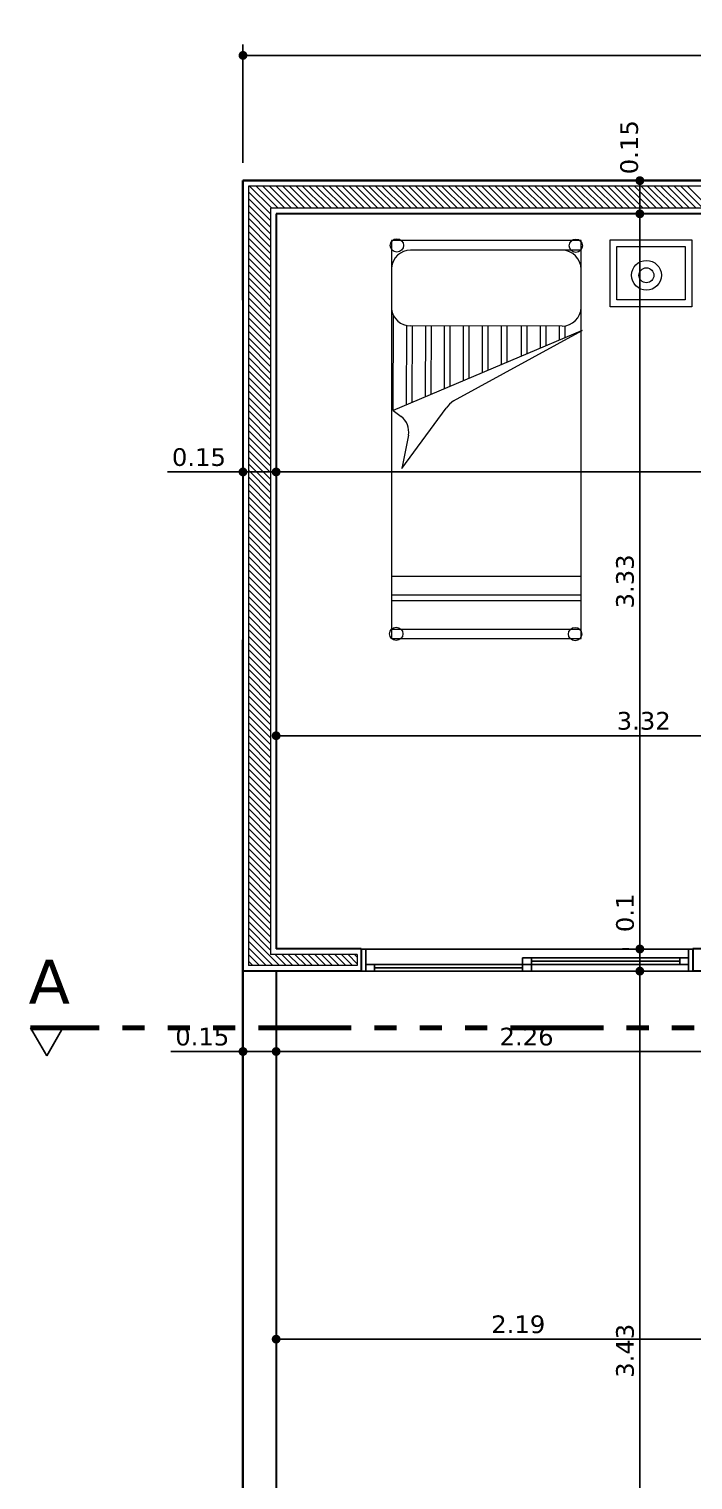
# Model space of a CAD drawing. Header units: millimetres. Extents: x -106 to 2534, y 21 to 2786.
# Drawn here: x 1259.31 to 1262.32, y 1397.67 to 1404.23 of the extents above; entities that cross this region are included whole.
import ezdxf

# ---------------------------------------------------------------- set-up
doc = ezdxf.new("R2010")
doc.units = ezdxf.units.MM
doc.linetypes.add('ACAD_ISO03W100', pattern=[30, 12, -18])
doc.linetypes.add('ACAD_ISO14W100', pattern=[24, 12, -3, 0, -3, 0, -3, 0, -3])
for name, color, linetype, lineweight in [('achurado', 142, 'Continuous', 9), ('asceso ban', 64, 'Continuous', 20), ('cotas 02', 132, 'Continuous', 13), ('L. corte', 106, 'ACAD_ISO14W100', 80), ('marco', 54, 'Continuous', 25), ('MOBILIARIO', 132, 'Continuous', 20), ('muros', 20, 'Continuous', 30), ('punteada', 210, 'ACAD_ISO03W100', 13), ('textos', 116, 'Continuous', 40)]:
    doc.layers.add(name, color=color, linetype=linetype, lineweight=lineweight)
doc.styles.get("Standard").update_dxf_attribs({"font": 'verdana.ttf'})
doc.dimstyles.new('cota 1.50', dxfattribs={"dimtxt": 0.08, "dimasz": 0.04, "dimexe": 0.05, "dimexo": 0.08, "dimgap": 0.025, "dimtad": 1, "dimdsep": 46, "dimtxsty": 'Standard', "dimblk": 'DOT', "dimcen": 2.5, "dimadec": 0, "dimazin": 0, "dimtm": 1e-09, "dimtfac": 1, "dimtmove": 0, "dimatfit": 3, "dimfxl": 1, "dimarcsym": 0})

# ---------------------------------------------------------------- blocks, each defined once
blk = doc.blocks.new('*U138')
at = {"layer": 'marco'}
for p, q in [((881.8686, 521.1427), (881.8686, 519.6427)), ((881.8686, 521.1227), (881.9686, 521.1227)), ((881.9086, 521.1227), (881.9086, 520.3718)), ((881.9086, 521.0827), (881.9386, 521.0827)), ((881.9236, 521.0827), (881.9236, 520.4118)), ((881.9386, 521.1227), (881.9386, 519.6627)), ((881.9686, 521.1427), (881.9686, 519.6427)), ((881.9086, 520.4118), (881.9386, 520.4118)), ((881.9086, 520.3718), (881.9086, 520.4118)), ((881.9386, 520.3718), (881.9086, 520.3718)), ((881.9386, 520.4118), (881.9386, 520.3718)), ((881.9386, 520.4118), (881.9686, 520.4118)), ((881.9386, 520.3718), (881.9386, 520.4118)), ((881.9686, 520.3718), (881.9386, 520.3718)), ((881.9536, 520.3718), (881.9536, 519.7027)), ((881.9686, 520.4118), (881.9686, 520.3718)), ((881.9386, 519.7027), (881.9686, 519.7027)), ((881.8686, 519.6627), (881.9686, 519.6627))]:
    blk.add_line(p, q, dxfattribs=at)
blk = doc.blocks.new('cama3')
for p, q in [((1234.2454, 1376.414), (1234.2454, 1375.5568)), ((1236.0454, 1376.414), (1234.2454, 1376.414)), ((1234.2885, 1376.4139), (1234.2884, 1376.3282)), ((1234.6513, 1376.4183), (1235.0141, 1375.5647)), ((1234.9696, 1375.8364), (1234.6513, 1376.4183)), ((1235.7625, 1375.5568), (1235.7625, 1376.414)), ((1235.8482, 1375.5568), (1235.8482, 1376.414)), ((1235.8739, 1375.5568), (1235.8739, 1376.414)), ((1236.0025, 1375.5568), (1236.0025, 1376.414)), ((1236.0454, 1375.5568), (1236.0454, 1376.414)), ((1234.6838, 1376.3418), (1234.6313, 1376.3419)), ((1234.2884, 1376.3282), (1234.2884, 1375.6425)), ((1234.6324, 1376.3276), (1234.6312, 1375.6419)), ((1234.6948, 1376.316), (1234.6324, 1376.3161)), ((1234.7203, 1376.256), (1234.6323, 1376.2561)), ((1234.7312, 1376.2303), (1234.6323, 1376.2304)), ((1234.7677, 1376.1445), (1234.6321, 1376.1447)), ((1234.7567, 1376.1702), (1234.6322, 1376.1704)), ((1234.7954, 1376.0794), (1234.632, 1376.0796)), ((1234.8063, 1376.0536), (1234.632, 1376.0539)), ((1234.8302, 1375.9936), (1234.6318, 1375.9939)), ((1234.8427, 1375.9678), (1234.6318, 1375.9682)), ((1234.8683, 1375.9078), (1234.6317, 1375.9082)), ((1234.8792, 1375.8821), (1234.6317, 1375.8825)), ((1234.9047, 1375.822), (1234.6315, 1375.8225)), ((1234.9157, 1375.7963), (1234.6315, 1375.7968)), ((1235.2759, 1375.6034), (1235.0028, 1375.8042)), ((1234.9412, 1375.7362), (1234.6314, 1375.7368)), ((1234.9521, 1375.7105), (1234.6314, 1375.7111)), ((1234.9886, 1375.6247), (1234.6296, 1375.6254)), ((1234.9776, 1375.6505), (1234.6313, 1375.6511)), ((1235.1257, 1375.6327), (1235.2759, 1375.6034)), ((1234.2454, 1375.5568), (1236.0454, 1375.5568)), ((1235.0141, 1375.5647), (1234.584, 1375.5654)), ((1235.0141, 1375.5647), (1235.0409, 1375.6002))]:
    blk.add_line(p, q)
for centre in [(1234.2686, 1376.3898), (1236.025, 1376.3867), (1234.2672, 1375.5809), (1236.0239, 1375.5779)]:
    blk.add_circle(centre, 0.03)
for centre, radius, start, end in [((1234.3765, 1376.3258), 0.0882, 90.71291, 178.44877), ((1234.5458, 1376.3274), 0.0866, 0.14591, 89.30883), ((1235.1043, 1375.9423), 0.1714, 218.15966, 233.67577), ((1234.3741, 1375.6423), 0.0857, 179.90056, 265.86358), ((1234.5455, 1375.642), 0.0857, 276.31927, 359.90056), ((1235.1093, 1375.5486), 0.0857, 78.96231, 142.98993)]:
    blk.add_arc(centre, radius, start, end)
blk = doc.blocks.new('camas')
at = {"layer": 'MOBILIARIO'}
for points in [[(1321.8962, 1316.4971), (1322.1991, 1316.4971), (1322.1991, 1316.1269), (1321.8962, 1316.1269)], [(1321.927, 1316.4664), (1322.1684, 1316.4664), (1322.1684, 1316.1577), (1321.927, 1316.1577)]]:
    blk.add_lwpolyline(points, close=True, dxfattribs=at)
for radius in [0.0674, 0.0337]:
    blk.add_circle((1322.0569, 1316.2912), radius, dxfattribs=at)
for p in [(87.6546, -58.8801), (87.6546, -60.4181)]:
    blk.add_blockref('cama3', p, dxfattribs=at)
blk = doc.blocks.new('_Dot')
at = {"color": 0, "linetype": 'ByBlock', "lineweight": -2}
blk.add_line((-0.5, 0), (-1, 0), dxfattribs=at)
at = {"color": 0, "linetype": 'ByBlock', "const_width": 0.5}
blk.add_lwpolyline([(-0.25, 0, 1), (0.25, 0, 1)], format="xyb", close=True, dxfattribs=at)
blk = doc.blocks.new('*D235')
at = {"layer": 'cotas 02', "color": 0, "lineweight": -2, "transparency": 16777216}
for p, q in [((1260.2822, 1403.6258), (1260.2822, 1404.1623)), ((1274.5622, 1403.6258), (1274.5622, 1404.1623)), ((1274.5222, 1404.1123), (1260.3222, 1404.1123))]:
    blk.add_line(p, q, dxfattribs=at)
at = {"layer": 'Defpoints', "color": 0, "transparency": 16777216}
for p in [(1260.2822, 1404.1123), (1260.2822, 1403.5458), (1274.5622, 1403.5458)]:
    blk.add_point(p, dxfattribs=at)
at = {"layer": 'cotas 02', "color": 0, "lineweight": -2, "transparency": 16777216, "xscale": 0.03999999999999999, "yscale": 0.03999999999999999, "zscale": 0.03999999999999999, "rotation": 180}
blk.add_blockref('_Dot', (1260.2822, 1404.1123), dxfattribs=at)
at = {"layer": 'cotas 02', "color": 0, "lineweight": -2, "transparency": 16777216, "xscale": 0.03999999999999999, "yscale": 0.03999999999999999, "zscale": 0.03999999999999999}
blk.add_blockref('_Dot', (1274.5622, 1404.1123), dxfattribs=at)
at = {"layer": 'cotas 02', "color": 0, "transparency": 16777216, "insert": (1267.4222, 1404.1792), "char_height": 0.08, "attachment_point": 5}
blk.add_mtext('14.28', dxfattribs=at)
blk = doc.blocks.new('*D237')
at = {"layer": 'cotas 02', "color": 0, "lineweight": -2, "transparency": 16777216}
for p, q in [((1260.4322, 1402.3083), (1260.4322, 1402.2783)), ((1266.5119, 1402.3083), (1266.5119, 1402.2783)), ((1266.4719, 1402.2283), (1260.4722, 1402.2283))]:
    blk.add_line(p, q, dxfattribs=at)
at = {"layer": 'Defpoints', "color": 0, "transparency": 16777216}
for p in [(1260.4322, 1402.2283), (1260.4322, 1402.2283), (1266.5119, 1402.2283)]:
    blk.add_point(p, dxfattribs=at)
at = {"layer": 'cotas 02', "color": 0, "lineweight": -2, "transparency": 16777216, "xscale": 0.03999999999999999, "yscale": 0.03999999999999999, "zscale": 0.03999999999999999, "rotation": 180}
blk.add_blockref('_Dot', (1260.4322, 1402.2283), dxfattribs=at)
at = {"layer": 'cotas 02', "color": 0, "lineweight": -2, "transparency": 16777216, "xscale": 0.03999999999999999, "yscale": 0.03999999999999999, "zscale": 0.03999999999999999}
blk.add_blockref('_Dot', (1266.5119, 1402.2283), dxfattribs=at)
at = {"layer": 'cotas 02', "color": 0, "transparency": 16777216, "insert": (1263.4721, 1402.2951), "char_height": 0.08, "attachment_point": 5}
blk.add_mtext('6.08', dxfattribs=at)
blk = doc.blocks.new('*D238')
at = {"layer": 'cotas 02', "color": 0, "lineweight": -2, "transparency": 16777216}
for p, q in [((1260.2822, 1402.3083), (1260.2822, 1402.2783)), ((1260.4322, 1402.3083), (1260.4322, 1402.2783)), ((1259.9407, 1402.2283), (1260.2822, 1402.2283)), ((1260.3922, 1402.2283), (1260.3222, 1402.2283))]:
    blk.add_line(p, q, dxfattribs=at)
at = {"layer": 'Defpoints', "color": 0, "transparency": 16777216}
for p in [(1260.2822, 1402.2283), (1260.2822, 1402.2283), (1260.4322, 1402.2283)]:
    blk.add_point(p, dxfattribs=at)
at = {"layer": 'cotas 02', "color": 0, "lineweight": -2, "transparency": 16777216, "xscale": 0.03999999999999999, "yscale": 0.03999999999999999, "zscale": 0.03999999999999999, "rotation": 180}
blk.add_blockref('_Dot', (1260.2822, 1402.2283), dxfattribs=at)
at = {"layer": 'cotas 02', "color": 0, "lineweight": -2, "transparency": 16777216, "xscale": 0.03999999999999999, "yscale": 0.03999999999999999, "zscale": 0.03999999999999999}
blk.add_blockref('_Dot', (1260.4322, 1402.2283), dxfattribs=at)
at = {"layer": 'cotas 02', "color": 0, "transparency": 16777216, "insert": (1260.083, 1402.2949), "char_height": 0.08, "attachment_point": 5}
blk.add_mtext('0.15', dxfattribs=at)
blk = doc.blocks.new('*D267')
at = {"layer": 'cotas 02', "color": 0, "lineweight": -2, "transparency": 16777216}
for p, q in [((1260.4322, 1399.687), (1260.4322, 1399.657)), ((1262.6969, 1399.687), (1262.6969, 1399.657)), ((1262.6569, 1399.607), (1260.4722, 1399.607))]:
    blk.add_line(p, q, dxfattribs=at)
at = {"layer": 'Defpoints', "color": 0, "transparency": 16777216}
for p in [(1260.4322, 1399.607), (1260.4322, 1399.607), (1262.6969, 1399.607)]:
    blk.add_point(p, dxfattribs=at)
at = {"layer": 'cotas 02', "color": 0, "lineweight": -2, "transparency": 16777216, "xscale": 0.03999999999999999, "yscale": 0.03999999999999999, "zscale": 0.03999999999999999, "rotation": 180}
blk.add_blockref('_Dot', (1260.4322, 1399.607), dxfattribs=at)
at = {"layer": 'cotas 02', "color": 0, "lineweight": -2, "transparency": 16777216, "xscale": 0.03999999999999999, "yscale": 0.03999999999999999, "zscale": 0.03999999999999999}
blk.add_blockref('_Dot', (1262.6969, 1399.607), dxfattribs=at)
at = {"layer": 'cotas 02', "color": 0, "transparency": 16777216, "insert": (1261.5645, 1399.6737), "char_height": 0.08, "attachment_point": 5}
blk.add_mtext('2.26', dxfattribs=at)
blk = doc.blocks.new('*D268')
at = {"layer": 'cotas 02', "color": 0, "lineweight": -2, "transparency": 16777216}
for p, q in [((1260.2822, 1399.677), (1260.2822, 1399.657)), ((1260.4322, 1399.687), (1260.4322, 1399.657)), ((1259.9557, 1399.607), (1260.2822, 1399.607)), ((1260.3922, 1399.607), (1260.3222, 1399.607))]:
    blk.add_line(p, q, dxfattribs=at)
at = {"layer": 'Defpoints', "color": 0, "transparency": 16777216}
for p in [(1260.2822, 1399.607), (1260.2822, 1399.597), (1260.4322, 1399.607)]:
    blk.add_point(p, dxfattribs=at)
at = {"layer": 'cotas 02', "color": 0, "lineweight": -2, "transparency": 16777216, "xscale": 0.03999999999999999, "yscale": 0.03999999999999999, "zscale": 0.03999999999999999, "rotation": 180}
blk.add_blockref('_Dot', (1260.2822, 1399.607), dxfattribs=at)
at = {"layer": 'cotas 02', "color": 0, "lineweight": -2, "transparency": 16777216, "xscale": 0.03999999999999999, "yscale": 0.03999999999999999, "zscale": 0.03999999999999999}
blk.add_blockref('_Dot', (1260.4322, 1399.607), dxfattribs=at)
at = {"layer": 'cotas 02', "color": 0, "transparency": 16777216, "insert": (1260.0981, 1399.6737), "char_height": 0.08, "attachment_point": 5}
blk.add_mtext('0.15', dxfattribs=at)
blk = doc.blocks.new('*D274')
at = {"layer": 'cotas 02', "color": 0, "lineweight": -2, "transparency": 16777216}
for p, q in [((1260.4322, 1398.3858), (1260.4322, 1398.3558)), ((1262.6219, 1398.3858), (1262.6219, 1398.3558)), ((1262.5819, 1398.3058), (1260.4722, 1398.3058))]:
    blk.add_line(p, q, dxfattribs=at)
at = {"layer": 'Defpoints', "color": 0, "transparency": 16777216}
for p in [(1260.4322, 1398.3058), (1260.4322, 1398.3058), (1262.6219, 1398.3058)]:
    blk.add_point(p, dxfattribs=at)
at = {"layer": 'cotas 02', "color": 0, "lineweight": -2, "transparency": 16777216, "xscale": 0.03999999999999999, "yscale": 0.03999999999999999, "zscale": 0.03999999999999999, "rotation": 180}
blk.add_blockref('_Dot', (1260.4322, 1398.3058), dxfattribs=at)
at = {"layer": 'cotas 02', "color": 0, "lineweight": -2, "transparency": 16777216, "xscale": 0.03999999999999999, "yscale": 0.03999999999999999, "zscale": 0.03999999999999999}
blk.add_blockref('_Dot', (1262.6219, 1398.3058), dxfattribs=at)
at = {"layer": 'cotas 02', "color": 0, "transparency": 16777216, "insert": (1261.527, 1398.3724), "char_height": 0.08, "attachment_point": 5}
blk.add_mtext('2.19', dxfattribs=at)
blk = doc.blocks.new('*D275')
at = {"layer": 'cotas 02', "color": 0, "lineweight": -2, "transparency": 16777216}
for p, q in [((1262.0494, 1399.9706), (1262.0268, 1399.9706)), ((1262.0768, 1396.5758), (1262.0768, 1399.9306)), ((1262.0494, 1396.5358), (1262.0268, 1396.5358))]:
    blk.add_line(p, q, dxfattribs=at)
at = {"layer": 'Defpoints', "color": 0, "transparency": 16777216}
for p in [(1262.0768, 1399.9706), (1262.1294, 1399.9706), (1262.1294, 1396.5358)]:
    blk.add_point(p, dxfattribs=at)
at = {"layer": 'cotas 02', "color": 0, "lineweight": -2, "transparency": 16777216, "xscale": 0.03999999999999999, "yscale": 0.03999999999999999, "zscale": 0.03999999999999999}
for p, rotation in [((1262.0768, 1399.9706), 90), ((1262.0768, 1396.5358), 270)]:
    blk.add_blockref('_Dot', p, dxfattribs=dict(at, rotation=rotation))
at = {"layer": 'cotas 02', "color": 0, "transparency": 16777216, "insert": (1262.0102, 1398.2532), "char_height": 0.08, "attachment_point": 5, "rotation": 90}
blk.add_mtext('3.43', dxfattribs=at)
blk = doc.blocks.new('*D276')
at = {"layer": 'cotas 02', "color": 0, "lineweight": -2, "transparency": 16777216}
for p, q in [((1262.0768, 1400.1106), (1262.0768, 1400.1506)), ((1261.9983, 1400.0706), (1262.0268, 1400.0706)), ((1262.0768, 1399.9706), (1262.0768, 1400.0706)), ((1262.0494, 1399.9706), (1262.0268, 1399.9706)), ((1262.0768, 1399.9306), (1262.0768, 1399.8906))]:
    blk.add_line(p, q, dxfattribs=at)
at = {"layer": 'Defpoints', "color": 0, "transparency": 16777216}
for p in [(1262.0768, 1400.0706), (1262.0783, 1400.0706), (1262.1294, 1399.9706)]:
    blk.add_point(p, dxfattribs=at)
at = {"layer": 'cotas 02', "color": 0, "lineweight": -2, "transparency": 16777216, "xscale": 0.03999999999999999, "yscale": 0.03999999999999999, "zscale": 0.03999999999999999}
for p, rotation in [((1262.0768, 1400.0706), 270), ((1262.0768, 1399.9706), 90)]:
    blk.add_blockref('_Dot', p, dxfattribs=dict(at, rotation=rotation))
at = {"layer": 'cotas 02', "color": 0, "transparency": 16777216, "insert": (1262.0102, 1400.234), "char_height": 0.08, "attachment_point": 5, "rotation": 90}
blk.add_mtext('0.1', dxfattribs=at)
blk = doc.blocks.new('*D277')
at = {"layer": 'cotas 02', "color": 0, "lineweight": -2, "transparency": 16777216}
for p, q in [((1262.1547, 1403.3958), (1262.1268, 1403.3958)), ((1262.0768, 1400.1106), (1262.0768, 1403.3558)), ((1261.9983, 1400.0706), (1262.0268, 1400.0706))]:
    blk.add_line(p, q, dxfattribs=at)
at = {"layer": 'Defpoints', "color": 0, "transparency": 16777216}
for p in [(1262.0747, 1403.3958), (1262.0768, 1403.3958), (1262.0783, 1400.0706)]:
    blk.add_point(p, dxfattribs=at)
at = {"layer": 'cotas 02', "color": 0, "lineweight": -2, "transparency": 16777216, "xscale": 0.03999999999999999, "yscale": 0.03999999999999999, "zscale": 0.03999999999999999}
for p, rotation in [((1262.0768, 1403.3958), 90), ((1262.0768, 1400.0706), 270)]:
    blk.add_blockref('_Dot', p, dxfattribs=dict(at, rotation=rotation))
at = {"layer": 'cotas 02', "color": 0, "transparency": 16777216, "insert": (1262.0102, 1401.7332), "char_height": 0.08, "attachment_point": 5, "rotation": 90}
blk.add_mtext('3.33', dxfattribs=at)
blk = doc.blocks.new('*D278')
at = {"layer": 'cotas 02', "color": 0, "lineweight": -2, "transparency": 16777216}
for p, q in [((1262.0049, 1403.5458), (1262.0268, 1403.5458)), ((1262.0768, 1403.4358), (1262.0768, 1403.5058)), ((1262.1547, 1403.3958), (1262.1268, 1403.3958))]:
    blk.add_line(p, q, dxfattribs=at)
at = {"layer": 'Defpoints', "color": 0, "transparency": 16777216}
for p in [(1262.0768, 1403.5458), (1262.0849, 1403.5458), (1262.0747, 1403.3958)]:
    blk.add_point(p, dxfattribs=at)
at = {"layer": 'cotas 02', "color": 0, "lineweight": -2, "transparency": 16777216, "xscale": 0.03999999999999999, "yscale": 0.03999999999999999, "zscale": 0.03999999999999999}
for p, rotation in [((1262.0768, 1403.5458), 90), ((1262.0768, 1403.3958), 270)]:
    blk.add_blockref('_Dot', p, dxfattribs=dict(at, rotation=rotation))
at = {"layer": 'cotas 02', "color": 0, "transparency": 16777216, "insert": (1262.0289, 1403.6969), "char_height": 0.08, "attachment_point": 5, "rotation": 90}
blk.add_mtext('0.15', dxfattribs=at)
blk = doc.blocks.new('*D286')
at = {"layer": 'cotas 02', "color": 0, "lineweight": -2, "transparency": 16777216}
for p, q in [((1260.4322, 1400.1506), (1260.4322, 1401.0852)), ((1263.7563, 1400.1506), (1263.7563, 1401.0852)), ((1260.4722, 1401.0352), (1263.7163, 1401.0352))]:
    blk.add_line(p, q, dxfattribs=at)
at = {"layer": 'Defpoints', "color": 0, "transparency": 16777216}
for p in [(1263.7563, 1401.0352), (1260.4322, 1400.0706), (1263.7563, 1400.0706)]:
    blk.add_point(p, dxfattribs=at)
at = {"layer": 'cotas 02', "color": 0, "lineweight": -2, "transparency": 16777216, "xscale": 0.03999999999999999, "yscale": 0.03999999999999999, "zscale": 0.03999999999999999, "rotation": 180}
blk.add_blockref('_Dot', (1260.4322, 1401.0352), dxfattribs=at)
at = {"layer": 'cotas 02', "color": 0, "lineweight": -2, "transparency": 16777216, "xscale": 0.03999999999999999, "yscale": 0.03999999999999999, "zscale": 0.03999999999999999}
blk.add_blockref('_Dot', (1263.7563, 1401.0352), dxfattribs=at)
at = {"layer": 'cotas 02', "color": 0, "transparency": 16777216, "insert": (1262.0942, 1401.1019), "char_height": 0.08, "attachment_point": 5}
blk.add_mtext('3.32', dxfattribs=at)

msp = doc.modelspace()

# ---------------------------------------------------------------- hatches: boundary and pattern name
at = {"layer": 'achurado'}
h = msp.add_hatch(dxfattribs=at)
h.set_pattern_fill('JIS_WOOD', color=256, scale=0.03, angle=-90, style=0)
h.set_pattern_definition([(315, (-110.421163, 2645.373939), (0.01499999997, 0.01499999997), [])])
h.paths.add_polyline_path([(1260.4072, 1401.4444), (1260.4072, 1403.0306), (1260.3072, 1403.0306), (1260.3072, 1401.4444)])

# ---------------------------------------------------------------- linework, layer by layer
msp.add_lwpolyline([(1259.3948, 1399.5867), (1259.3216, 1399.7136), (1259.4681, 1399.7136)], close=True)
for p, q in [((1260.3072, 1403.5208), (1260.3072, 1399.9956)), ((1274.543, 1403.5208), (1260.3072, 1403.5208)), ((1260.312, 1403.5208), (1260.412, 1403.4208)), ((1260.342, 1403.5208), (1260.442, 1403.4208)), ((1260.372, 1403.5208), (1260.472, 1403.4208)), ((1260.402, 1403.5208), (1260.502, 1403.4208)), ((1260.432, 1403.5208), (1260.532, 1403.4208)), ((1260.462, 1403.5208), (1260.562, 1403.4208)), ((1260.492, 1403.5208), (1260.592, 1403.4208)), ((1260.522, 1403.5208), (1260.622, 1403.4208)), ((1260.552, 1403.5208), (1260.652, 1403.4208)), ((1260.582, 1403.5208), (1260.682, 1403.4208)), ((1260.612, 1403.5208), (1260.712, 1403.4208)), ((1260.642, 1403.5208), (1260.742, 1403.4208)), ((1260.672, 1403.5208), (1260.772, 1403.4208)), ((1260.702, 1403.5208), (1260.802, 1403.4208)), ((1260.732, 1403.5208), (1260.832, 1403.4208)), ((1260.762, 1403.5208), (1260.862, 1403.4208)), ((1260.792, 1403.5208), (1260.892, 1403.4208)), ((1260.822, 1403.5208), (1260.922, 1403.4208)), ((1260.852, 1403.5208), (1260.952, 1403.4208)), ((1260.882, 1403.5208), (1260.982, 1403.4208)), ((1260.912, 1403.5208), (1261.012, 1403.4208)), ((1260.942, 1403.5208), (1261.042, 1403.4208)), ((1260.972, 1403.5208), (1261.072, 1403.4208)), ((1261.002, 1403.5208), (1261.102, 1403.4208)), ((1261.032, 1403.5208), (1261.132, 1403.4208)), ((1261.062, 1403.5208), (1261.162, 1403.4208)), ((1261.092, 1403.5208), (1261.192, 1403.4208)), ((1261.122, 1403.5208), (1261.222, 1403.4208)), ((1261.152, 1403.5208), (1261.252, 1403.4208)), ((1261.182, 1403.5208), (1261.282, 1403.4208)), ((1261.212, 1403.5208), (1261.312, 1403.4208)), ((1261.242, 1403.5208), (1261.342, 1403.4208)), ((1261.272, 1403.5208), (1261.372, 1403.4208)), ((1261.302, 1403.5208), (1261.402, 1403.4208)), ((1261.332, 1403.5208), (1261.432, 1403.4208)), ((1261.362, 1403.5208), (1261.462, 1403.4208)), ((1261.392, 1403.5208), (1261.492, 1403.4208)), ((1261.422, 1403.5208), (1261.522, 1403.4208)), ((1261.452, 1403.5208), (1261.552, 1403.4208)), ((1261.482, 1403.5208), (1261.582, 1403.4208)), ((1261.512, 1403.5208), (1261.612, 1403.4208)), ((1261.542, 1403.5208), (1261.642, 1403.4208)), ((1261.572, 1403.5208), (1261.672, 1403.4208)), ((1261.602, 1403.5208), (1261.702, 1403.4208)), ((1261.632, 1403.5208), (1261.732, 1403.4208)), ((1261.662, 1403.5208), (1261.762, 1403.4208)), ((1261.692, 1403.5208), (1261.792, 1403.4208)), ((1261.722, 1403.5208), (1261.822, 1403.4208)), ((1261.752, 1403.5208), (1261.852, 1403.4208)), ((1261.782, 1403.5208), (1261.882, 1403.4208)), ((1261.812, 1403.5208), (1261.912, 1403.4208)), ((1261.842, 1403.5208), (1261.942, 1403.4208)), ((1261.872, 1403.5208), (1261.972, 1403.4208)), ((1261.902, 1403.5208), (1262.002, 1403.4208)), ((1261.932, 1403.5208), (1262.032, 1403.4208)), ((1261.962, 1403.5208), (1262.062, 1403.4208)), ((1261.992, 1403.5208), (1262.092, 1403.4208)), ((1262.022, 1403.5208), (1262.122, 1403.4208)), ((1262.052, 1403.5208), (1262.152, 1403.4208)), ((1262.082, 1403.5208), (1262.182, 1403.4208)), ((1262.112, 1403.5208), (1262.212, 1403.4208)), ((1262.142, 1403.5208), (1262.242, 1403.4208)), ((1262.172, 1403.5208), (1262.272, 1403.4208)), ((1262.202, 1403.5208), (1262.302, 1403.4208)), ((1262.232, 1403.5208), (1262.332, 1403.4208)), ((1262.262, 1403.5208), (1262.362, 1403.4208)), ((1262.292, 1403.5208), (1262.392, 1403.4208)), ((1260.3072, 1403.4956), (1260.4072, 1403.3956)), ((1260.3072, 1403.4656), (1260.4072, 1403.3656)), ((1260.3072, 1403.4356), (1260.4072, 1403.3356)), ((1260.3072, 1403.4056), (1260.4072, 1403.3056)), ((1260.3072, 1403.3756), (1260.4072, 1403.2756)), ((1267.1369, 1403.4208), (1260.4072, 1403.4208)), ((1260.4072, 1403.4208), (1260.4072, 1400.0456)), ((1260.3072, 1403.3456), (1260.4072, 1403.2456)), ((1260.3072, 1403.3156), (1260.4072, 1403.2156)), ((1260.3072, 1403.2856), (1260.4072, 1403.1856)), ((1260.3072, 1403.2556), (1260.4072, 1403.1556)), ((1260.3072, 1403.2256), (1260.4072, 1403.1256)), ((1260.3072, 1403.1956), (1260.4072, 1403.0956)), ((1260.3072, 1403.1656), (1260.4072, 1403.0656)), ((1260.3072, 1403.1356), (1260.4072, 1403.0356)), ((1260.3072, 1403.1056), (1260.3822, 1403.0306)), ((1260.3072, 1403.0756), (1260.3522, 1403.0306)), ((1260.3072, 1403.0456), (1260.3222, 1403.0306)), ((1260.3072, 1401.4256), (1260.4072, 1401.3256)), ((1260.3184, 1401.4444), (1260.4072, 1401.3556)), ((1260.3484, 1401.4444), (1260.4072, 1401.3856)), ((1260.3784, 1401.4444), (1260.4072, 1401.4156)), ((1260.3072, 1401.3956), (1260.4072, 1401.2956)), ((1260.3072, 1401.3656), (1260.4072, 1401.2656)), ((1260.3072, 1401.3356), (1260.4072, 1401.2356)), ((1260.3072, 1401.3056), (1260.4072, 1401.2056)), ((1260.3072, 1401.2756), (1260.4072, 1401.1756)), ((1260.3072, 1401.2456), (1260.4072, 1401.1456)), ((1260.3072, 1401.2156), (1260.4072, 1401.1156)), ((1260.3072, 1401.1856), (1260.4072, 1401.0856)), ((1260.3072, 1401.1556), (1260.4072, 1401.0556)), ((1260.3072, 1401.1256), (1260.4072, 1401.0256)), ((1260.3072, 1401.0956), (1260.4072, 1400.9956)), ((1260.3072, 1401.0656), (1260.4072, 1400.9656)), ((1260.3072, 1401.0356), (1260.4072, 1400.9356)), ((1260.3072, 1401.0056), (1260.4072, 1400.9056)), ((1260.3072, 1400.9756), (1260.4072, 1400.8756)), ((1260.3072, 1400.9456), (1260.4072, 1400.8456)), ((1260.3072, 1400.9156), (1260.4072, 1400.8156)), ((1260.3072, 1400.8856), (1260.4072, 1400.7856)), ((1260.3072, 1400.8556), (1260.4072, 1400.7556)), ((1260.3072, 1400.8256), (1260.4072, 1400.7256)), ((1260.3072, 1400.7956), (1260.4072, 1400.6956)), ((1260.3072, 1400.7656), (1260.4072, 1400.6656)), ((1260.3072, 1400.7356), (1260.4072, 1400.6356)), ((1260.3072, 1400.7056), (1260.4072, 1400.6056)), ((1260.3072, 1400.6756), (1260.4072, 1400.5756)), ((1260.3072, 1400.6456), (1260.4072, 1400.5456)), ((1260.3072, 1400.6156), (1260.4072, 1400.5156)), ((1260.3072, 1400.5856), (1260.4072, 1400.4856)), ((1260.3072, 1400.5556), (1260.4072, 1400.4556)), ((1260.3072, 1400.5256), (1260.4072, 1400.4256)), ((1260.3072, 1400.4956), (1260.4072, 1400.3956)), ((1260.3072, 1400.4656), (1260.4072, 1400.3656)), ((1260.3072, 1400.4356), (1260.4072, 1400.3356)), ((1260.3072, 1400.4056), (1260.4072, 1400.3056)), ((1260.3072, 1400.3756), (1260.4072, 1400.2756)), ((1260.3072, 1400.3456), (1260.4072, 1400.2456)), ((1260.3072, 1400.3156), (1260.4072, 1400.2156)), ((1260.3072, 1400.2856), (1260.4072, 1400.1856)), ((1260.3072, 1400.2556), (1260.4072, 1400.1556)), ((1260.3072, 1400.2256), (1260.4072, 1400.1256)), ((1260.3072, 1400.1956), (1260.4072, 1400.0956)), ((1260.3072, 1400.1656), (1260.4072, 1400.0656)), ((1260.3072, 1400.1356), (1260.4472, 1399.9956)), ((1260.3072, 1400.1056), (1260.4172, 1399.9956)), ((1260.3072, 1400.0756), (1260.3872, 1399.9956)), ((1260.3072, 1400.0456), (1260.3572, 1399.9956)), ((1260.799, 1400.0456), (1260.4072, 1400.0456)), ((1260.4272, 1400.0456), (1260.4772, 1399.9956)), ((1260.4572, 1400.0456), (1260.5072, 1399.9956)), ((1260.4872, 1400.0456), (1260.5372, 1399.9956)), ((1260.5172, 1400.0456), (1260.5672, 1399.9956)), ((1260.5472, 1400.0456), (1260.5972, 1399.9956)), ((1260.5772, 1400.0456), (1260.6272, 1399.9956)), ((1260.6072, 1400.0456), (1260.6572, 1399.9956)), ((1260.6372, 1400.0456), (1260.6872, 1399.9956)), ((1260.6672, 1400.0456), (1260.7172, 1399.9956)), ((1260.6972, 1400.0456), (1260.7472, 1399.9956)), ((1260.7272, 1400.0456), (1260.7772, 1399.9956)), ((1260.7572, 1400.0456), (1260.799, 1400.0038)), ((1260.7872, 1400.0456), (1260.799, 1400.0338)), ((1260.799, 1400.0456), (1260.799, 1399.9956)), ((1260.8172, 1400.0456), (1260.817, 1400.0456)), ((1260.3072, 1400.0156), (1260.3272, 1399.9956)), ((1260.799, 1399.9956), (1260.3072, 1399.9956))]:
    msp.add_line(p, q, dxfattribs=at)
at = {"layer": 'L. corte', "ltscale": 0.035}
msp.add_line((1275.5917, 1399.7136), (1259.3216, 1399.7136), dxfattribs=at)
at = {"layer": 'muros'}
for p, q in [((1260.2822, 1403.0056), (1260.2822, 1403.5458)), ((1260.2822, 1403.5458), (1273.4222, 1403.5458)), ((1274.5622, 1403.5458), (1260.2822, 1403.5458)), ((1260.2822, 1403.5458), (1260.2822, 1396.3858)), ((1267.1119, 1403.3958), (1260.4322, 1403.3958)), ((1260.4322, 1403.3958), (1260.4322, 1400.0706)), ((1260.2822, 1396.3858), (1260.2822, 1401.4694)), ((1260.817, 1400.0706), (1260.4322, 1400.0706)), ((1260.817, 1400.0706), (1260.817, 1399.9706)), ((1263.7563, 1400.0706), (1262.317, 1400.0706)), ((1262.317, 1400.0706), (1262.317, 1399.9706)), ((1260.817, 1399.9706), (1260.2822, 1399.9706)), ((1260.4322, 1399.9706), (1260.4322, 1396.5358)), ((1263.7563, 1399.9706), (1262.317, 1399.9706))]:
    msp.add_line(p, q, dxfattribs=at)

# ---------------------------------------------------------------- block references
at = {"layer": 'asceso ban', "rotation": 270}
msp.add_blockref('camas', (-54.1846, 2725.1747), dxfattribs=at)
at = {"layer": 'punteada', "rotation": 270}
msp.add_blockref('*U138', (741.1743, 2281.9391), dxfattribs=at)

# ---------------------------------------------------------------- texts
at = {"layer": 'textos', "insert": (1259.3126, 1400.0229), "char_height": 0.2, "width": 5.372119, "attachment_point": 1}
msp.add_mtext('A', dxfattribs=at)

# ---------------------------------------------------------------- dimensions: what is measured, and where the dimension line sits
at = {"layer": 'cotas 02'}
for base, p1, p2, override, picture, middle in [((1260.2822, 1404.1123), (1274.5622, 1403.5458), (1260.2822, 1403.5458), {"dimfxl": 0.04}, '*D235', (1267.4222, 1404.1792)), ((1260.4322, 1402.2283), (1266.5119, 1402.2283), (1260.4322, 1402.2283), {"dimfxl": 0.04}, '*D237', (1263.4721, 1402.2951)), ((1263.7563, 1401.0352), (1260.4322, 1400.0706), (1263.7563, 1400.0706), {"dimfxl": 0.04}, '*D286', (1262.0942, 1401.1019)), ((1260.4322, 1399.607), (1262.6969, 1399.607), (1260.4322, 1399.607), {"dimtmove": 1, "dimfxl": 0.04}, '*D267', (1261.5645, 1399.6737)), ((1260.4322, 1398.3058), (1262.6219, 1398.3058), (1260.4322, 1398.3058), {"dimtmove": 1, "dimfxl": 0.04}, '*D274', (1261.527, 1398.3724))]:
    dim = msp.add_linear_dim(base=base, p1=p1, p2=p2, dimstyle='cota 1.50', override=override, dxfattribs=at)
    dim.commit()
    dim.dimension.update_dxf_attribs({"geometry": picture, "text_midpoint": middle})
for base, p1, p2, picture, middle in [((1262.0768, 1403.5458), (1262.0747, 1403.3958), (1262.0849, 1403.5458), '*D278', (1262.0955, 1403.6969)), ((1262.0768, 1400.0706), (1262.1294, 1399.9706), (1262.0783, 1400.0706), '*D276', (1262.0768, 1400.234))]:
    dim = msp.add_linear_dim(base=base, p1=p1, p2=p2, angle=90, dimstyle='cota 1.50', override={"dimtmove": 1, "dimfxl": 0.04}, dxfattribs=at)
    dim.commit()
    dim.dimension.update_dxf_attribs({"geometry": picture, "text_midpoint": middle, "dimtype": 160})
for base, p1, p2, override, picture, middle in [((1262.0768, 1403.3958), (1262.0783, 1400.0706), (1262.0747, 1403.3958), {"dimtmove": 1, "dimfxl": 0.04}, '*D277', (1262.0102, 1401.7332)), ((1262.0768, 1399.9706), (1262.1294, 1396.5358), (1262.1294, 1399.9706), {"dimfxl": 0.04}, '*D275', (1262.0102, 1398.2532))]:
    dim = msp.add_linear_dim(base=base, p1=p1, p2=p2, angle=90, dimstyle='cota 1.50', override=override, dxfattribs=at)
    dim.commit()
    dim.dimension.update_dxf_attribs({"geometry": picture, "text_midpoint": middle})
for base, p1, p2, picture, middle in [((1260.2822, 1402.2283), (1260.4322, 1402.2283), (1260.2822, 1402.2283), '*D238', (1260.083, 1402.2283)), ((1260.2822, 1399.607), (1260.4322, 1399.607), (1260.2822, 1399.597), '*D268', (1260.0981, 1399.602))]:
    dim = msp.add_linear_dim(base=base, p1=p1, p2=p2, dimstyle='cota 1.50', override={"dimtmove": 1, "dimfxl": 0.04}, dxfattribs=at)
    dim.commit()
    dim.dimension.update_dxf_attribs({"geometry": picture, "text_midpoint": middle, "dimtype": 160})

doc.saveas('drawing.dxf')
